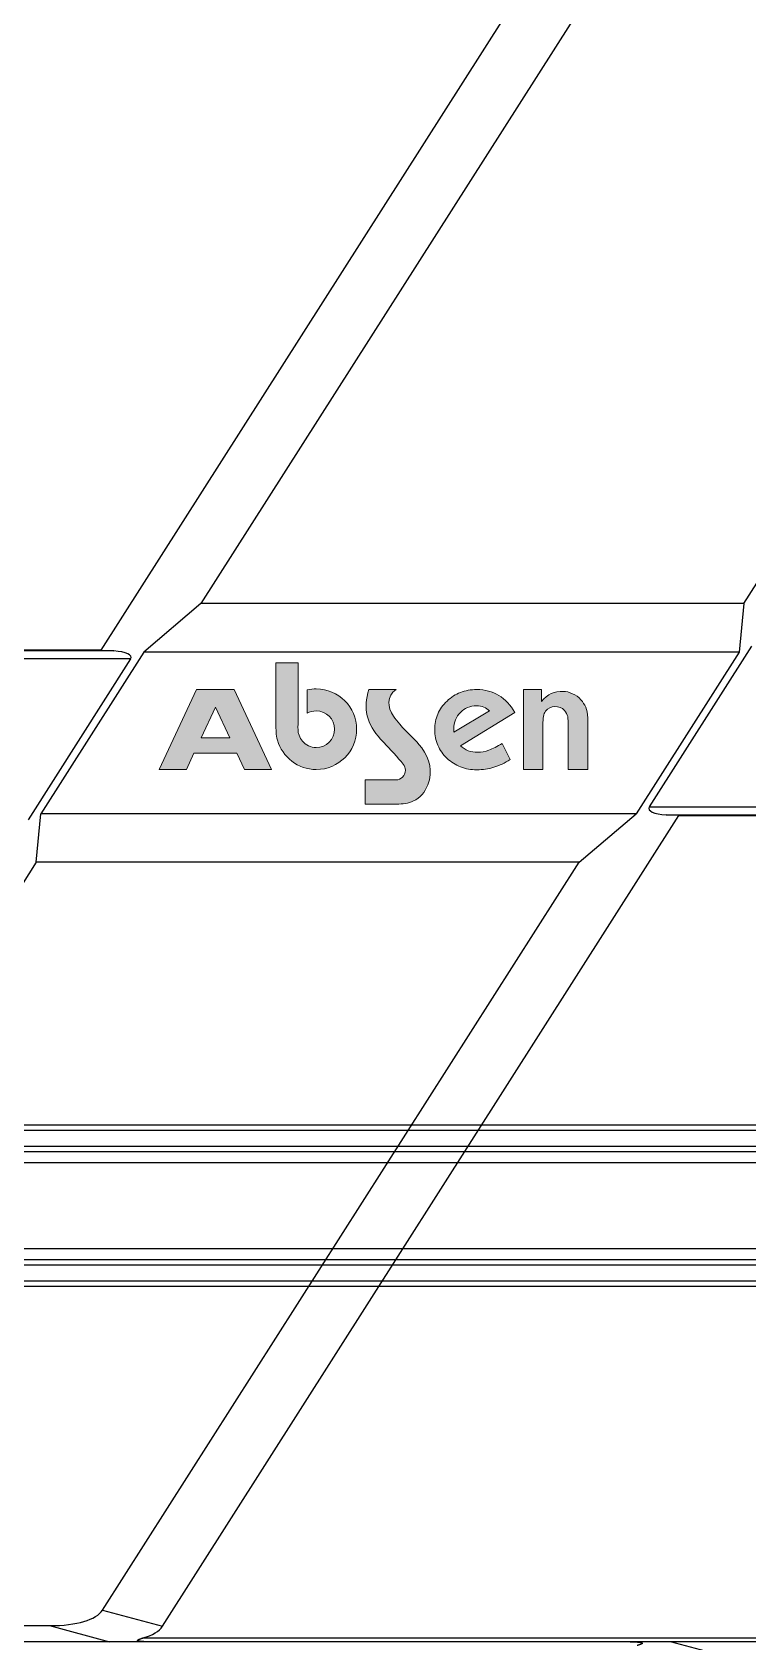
# Model space of a CAD drawing. Header units: millimetres. Extents: x 562 to 17351, y 2396 to 6995.
# Drawn here: x 12372.4 to 12505.2, y 4543.7 to 4842.6 of the extents above; entities that cross this region are included whole.
import ezdxf

# ---------------------------------------------------------------- set-up
doc = ezdxf.new("R2010")
doc.units = ezdxf.units.MM
doc.layers.add('02___PRT_ALL_AXES', color=7, linetype='Continuous')
doc.layers.add('图层 1', color=7, linetype='Continuous', lineweight=18)

# ---------------------------------------------------------------- blocks, each defined once
blk = doc.blocks.new('DTGCNV')
at = {"true_color": 0xf58220}
h = blk.add_hatch(color=30, dxfattribs=at)
edge = h.paths.add_edge_path()
edge.add_spline(control_points=[(12999.73, 4841.02), (12999.87, 4840.6), (13000.1, 4840.23), (13000.38, 4839.91), (13001, 4839.2), (13001.92, 4838.75), (13002.93, 4838.75), (13004.8, 4838.75), (13006.32, 4840.27), (13006.32, 4842.14), (13006.32, 4844.01), (13004.8, 4845.53), (13002.93, 4845.53), (13002.32, 4845.53), (13001.75, 4845.37), (13001.25, 4845.09), (13001.25, 4845.09), (13001.25, 4849.44), (13001.25, 4849.44), (13001.81, 4849.56), (13002.37, 4849.63), (13002.93, 4849.63), (13007.05, 4849.63), (13010.42, 4846.26), (13010.42, 4842.14), (13010.42, 4838.01), (13007.05, 4834.65), (13002.93, 4834.65), (12999.52, 4834.65), (12996.63, 4836.95), (12995.73, 4840.08), (12995.44, 4841.11), (12995.44, 4842.08), (12995.44, 4843.13), (12995.44, 4843.13), (12995.44, 4844.35), (12995.44, 4844.35), (12995.44, 4844.35), (12995.44, 4854.47), (12995.44, 4854.47), (12995.44, 4854.47), (12999.54, 4854.47), (12999.54, 4854.47), (12999.54, 4850.66), (12999.54, 4846.86), (12999.54, 4843.06), (12999.54, 4842.36), (12999.49, 4841.69), (12999.73, 4841.02)], knot_values=[0, 0, 0, 0, 1, 1, 1, 2, 2, 2, 3, 3, 3, 4, 4, 4, 5, 5, 5, 6, 6, 6, 7, 7, 7, 8, 8, 8, 9, 9, 9, 10, 10, 10, 11, 11, 11, 12, 12, 12, 13, 13, 13, 14, 14, 14, 15, 15, 15, 16, 16, 16, 16], degree=3, periodic=0)
h = blk.add_hatch(color=256)
h.paths.add_polyline_path([(12981.56, 4840.53), (12986.86, 4840.53), (12984.21, 4846.21)], flags=16)
h.paths.add_polyline_path([(12988.19, 4837.66), (12980.22, 4837.66), (12978.82, 4834.65), (12973.78, 4834.65), (12980.7, 4849.5), (12985.25, 4849.5), (12987.71, 4849.5), (12994.63, 4834.65), (12989.6, 4834.65)])
h = blk.add_hatch(color=256)
edge = h.paths.add_edge_path()
edge.add_spline(control_points=[(13012.69, 4849.5), (13012.69, 4849.5), (13017.74, 4849.5), (13017.74, 4849.5), (13016.01, 4848.26), (13016.13, 4846.21), (13017.25, 4844.57), (13017.59, 4844.07), (13018.01, 4843.56), (13018.43, 4843.06), (13019.83, 4841.39), (13021.34, 4840.27), (13022.5, 4838.67), (13024, 4836.61), (13024.62, 4834.33), (13023.63, 4831.79), (13023.11, 4830.47), (13022.2, 4829.38), (13020.97, 4828.81), (13020.04, 4828.38), (13018.97, 4828.22), (13017.86, 4828.22), (13017.86, 4828.22), (13012.03, 4828.22), (13012.03, 4828.22), (13012.03, 4828.22), (13012.03, 4832.72), (13012.03, 4832.72), (13012.03, 4832.72), (13017.68, 4832.72), (13017.68, 4832.72), (13017.68, 4832.72), (13017.68, 4832.72), (13017.68, 4832.72), (13017.68, 4832.72), (13017.68, 4832.72), (13017.68, 4832.72), (13017.68, 4832.72), (13017.69, 4832.72), (13017.69, 4832.72), (13017.69, 4832.72), (13017.7, 4832.72), (13017.7, 4832.72), (13018.68, 4832.72), (13019.48, 4833.53), (13019.48, 4834.52), (13019.48, 4835.38), (13018.8, 4835.98), (13018.29, 4836.57), (13016.99, 4838.04), (13015.61, 4839.56), (13014.88, 4840.32), (13012.29, 4843.02), (13011.57, 4846.09), (13012.69, 4849.5)], knot_values=[0, 0, 0, 0, 1, 1, 1, 2, 2, 2, 3, 3, 3, 4, 4, 4, 5, 5, 5, 6, 6, 6, 7, 7, 7, 8, 8, 8, 9, 9, 9, 10, 10, 10, 11, 11, 11, 12, 12, 12, 13, 13, 13, 14, 14, 14, 15, 15, 15, 16, 16, 16, 17, 17, 17, 18, 18, 18, 18], degree=3, periodic=0)
h = blk.add_hatch(color=256)
edge = h.paths.add_edge_path()
edge.add_spline(control_points=[(13038.92, 4836.51), (13037.93, 4835.87), (13036.92, 4835.4), (13035.91, 4835.08), (13034.89, 4834.76), (13033.83, 4834.6), (13032.74, 4834.6), (13031.66, 4834.6), (13030.66, 4834.78), (13029.73, 4835.14), (13028.8, 4835.5), (13027.96, 4836.03), (13027.22, 4836.73), (13026.47, 4837.44), (13025.9, 4838.25), (13025.51, 4839.16), (13025.11, 4840.06), (13024.92, 4841.03), (13024.92, 4842.05), (13024.92, 4843.09), (13025.11, 4844.05), (13025.49, 4844.95), (13025.88, 4845.84), (13026.45, 4846.65), (13027.22, 4847.37), (13027.96, 4848.08), (13028.78, 4848.62), (13029.69, 4848.97), (13030.6, 4849.32), (13031.62, 4849.5), (13032.74, 4849.5), (13034.26, 4849.5), (13035.62, 4849.13), (13036.82, 4848.41), (13038.03, 4847.68), (13039.02, 4846.61), (13039.79, 4845.22), (13039.79, 4845.22), (13029.69, 4839.05), (13029.69, 4839.05), (13030.13, 4838.66), (13030.61, 4838.35), (13031.16, 4838.15), (13031.69, 4837.95), (13032.28, 4837.85), (13032.92, 4837.85), (13033.56, 4837.85), (13034.26, 4837.98), (13034.99, 4838.25), (13035.72, 4838.51), (13036.54, 4838.93), (13037.46, 4839.5), (13037.46, 4839.5), (13038.92, 4836.51), (13038.92, 4836.51)], knot_values=[0, 0, 0, 0, 1, 1, 1, 2, 2, 2, 3, 3, 3, 4, 4, 4, 5, 5, 5, 6, 6, 6, 7, 7, 7, 8, 8, 8, 9, 9, 9, 10, 10, 10, 11, 11, 11, 12, 12, 12, 13, 13, 13, 14, 14, 14, 15, 15, 15, 16, 16, 16, 17, 17, 17, 18, 18, 18, 18], degree=3, periodic=0)
edge = h.paths.add_edge_path(flags=16)
edge.add_spline(control_points=[(13028.5, 4841.56), (13028.5, 4841.56), (13035.07, 4845.52), (13035.07, 4845.52), (13034.78, 4845.84), (13034.44, 4846.08), (13034.04, 4846.24), (13033.63, 4846.4), (13033.18, 4846.48), (13032.68, 4846.48), (13031.48, 4846.48), (13030.48, 4846.07), (13029.68, 4845.26), (13028.87, 4844.45), (13028.47, 4843.42), (13028.47, 4842.19), (13028.47, 4842.01), (13028.48, 4841.88), (13028.48, 4841.8), (13028.49, 4841.71), (13028.49, 4841.63), (13028.5, 4841.56)], knot_values=[0, 0, 0, 0, 1, 1, 1, 2, 2, 2, 3, 3, 3, 4, 4, 4, 5, 5, 5, 6, 6, 6, 7, 7, 7, 7], degree=3, periodic=0)
h = blk.add_hatch(color=256)
edge = h.paths.add_edge_path()
edge.add_spline(control_points=[(13041.41, 4834.65), (13041.41, 4834.65), (13041.41, 4849.5), (13041.41, 4849.5), (13041.41, 4849.5), (13044.74, 4849.5), (13044.74, 4849.5), (13044.74, 4849.5), (13044.74, 4847.29), (13044.74, 4847.29), (13045.9, 4848.68), (13047.07, 4849.22), (13048.84, 4849.17), (13049.8, 4849.17), (13051.31, 4848.53), (13052.07, 4847.62), (13052.8, 4846.7), (13053.33, 4845.92), (13053.33, 4844.22), (13053.33, 4844.22), (13053.33, 4834.65), (13053.33, 4834.65), (13053.33, 4834.65), (13049.68, 4834.65), (13049.68, 4834.65), (13049.68, 4834.65), (13049.68, 4842.96), (13049.68, 4842.96), (13049.68, 4843.45), (13049.69, 4843.98), (13049.61, 4844.47), (13049.55, 4844.86), (13049.33, 4845.28), (13049.01, 4845.63), (13048.08, 4846.62), (13046.36, 4846.59), (13045.51, 4845.49), (13045.06, 4844.91), (13045.02, 4844.33), (13045.02, 4842.88), (13045.02, 4842.88), (13045.02, 4834.65), (13045.02, 4834.65), (13045.02, 4834.65), (13041.41, 4834.65), (13041.41, 4834.65)], knot_values=[0, 0, 0, 0, 1, 1, 1, 2, 2, 2, 3, 3, 3, 4, 4, 4, 5, 5, 5, 6, 6, 6, 7, 7, 7, 8, 8, 8, 9, 9, 9, 10, 10, 10, 11, 11, 11, 12, 12, 12, 13, 13, 13, 14, 14, 14, 15, 15, 15, 15], degree=3, periodic=0)
at = {"color": 7, "linetype": 'Continuous'}
for p, q in [((13316.62, 5010.2), (12716.62, 5010.2)), ((13079.85, 5007.2), (13068.72, 5010.2)), ((13069.98, 5004.31), (12981.52, 4865.45)), ((13037.78, 4974.24), (12962.96, 4856.8)), ((13082.3, 4865.45), (13104.06, 4899.61)), ((12981.52, 4865.45), (12970.89, 4856.45)), ((13082.3, 4865.45), (12981.52, 4865.45)), ((13082.3, 4865.45), (13081.46, 4856.45)), ((12965.36, 4856.67), (12837.55, 4856.67)), ((12962.96, 4856.8), (12838.25, 4856.8)), ((12962.96, 4856.8), (12965.36, 4856.67)), ((13064.78, 4827.71), (13083.8, 4857.57)), ((12968.46, 4855.19), (12837.21, 4855.19)), ((12968.46, 4855.19), (12949.44, 4825.33)), ((12970.89, 4856.45), (12951.78, 4826.45)), ((13081.46, 4856.45), (12970.89, 4856.45)), ((13081.46, 4856.45), (13062.34, 4826.45)), ((13064.78, 4827.71), (13196.03, 4827.71)), ((12950.94, 4817.45), (12951.78, 4826.45)), ((13062.34, 4826.45), (12951.78, 4826.45)), ((12974.39, 4675.59), (13070.27, 4826.09)), ((13051.72, 4817.45), (13062.34, 4826.45)), ((13067.88, 4826.23), (13195.69, 4826.23)), ((13070.27, 4826.09), (13067.88, 4826.23)), ((13070.27, 4826.09), (13194.98, 4826.09)), ((12950.94, 4817.45), (12929.17, 4783.28)), ((13051.72, 4817.45), (12950.94, 4817.45)), ((12963.26, 4678.59), (13051.72, 4817.45)), ((12963.26, 4678.59), (12974.39, 4675.59)), ((12933.2, 4675.7), (12953.39, 4675.7)), ((12953.39, 4675.7), (12964.52, 4672.7)), ((13316.62, 4672.7), (12717.12, 4672.7)), ((12970.76, 4673.4), (13099.1, 4673.4))]:
    blk.add_line(p, q, dxfattribs=at)
blk.add_line((12999.73, 4841.02), (12999.73, 4841.02))
blk.add_line((12999.73, 4841.02), (12999.73, 4841.02))
blk.add_line((12999.73, 4841.02), (12999.73, 4841.02))
for centre, major_axis, ratio, start_param, end_param in [((12963.57, 4855.19), (4.98, 0.31), 0.294337, -0.211555, 1.184708), ((13069.67, 4827.71), (4.98, 0.31), 0.294337, 2.930038, 4.326301), ((12940.03, 4685.7), (23.56, -6.35), 0.327795, -0.882672, -0.102469), ((12951.16, 4682.7), (23.56, -6.35), 0.327795, -0.506289, -0.102469)]:
    blk.add_ellipse(centre, major_axis=major_axis, ratio=ratio, start_param=start_param, end_param=end_param, dxfattribs=at)
for points in [[(13061.23, 5010.2), (13061.3, 5010.2), (13061.45, 5010.2), (13061.66, 5010.19), (13061.88, 5010.19), (13062.1, 5010.18), (13062.28, 5010.17), (13062.42, 5010.17), (13062.53, 5010.16), (13062.64, 5010.15), (13062.74, 5010.14), (13062.85, 5010.13), (13062.94, 5010.12), (13063.01, 5010.11), (13063.06, 5010.1), (13063.12, 5010.09), (13063.17, 5010.08), (13063.22, 5010.07), (13063.27, 5010.06), (13063.32, 5010.05), (13063.36, 5010.03), (13063.39, 5010.02), (13063.41, 5010.01), (13063.44, 5010), (13063.45, 5009.98), (13063.47, 5009.97), (13063.47, 5009.96), (13063.48, 5009.95), (13063.48, 5009.94), (13063.48, 5009.92), (13063.47, 5009.91), (13063.46, 5009.89), (13063.45, 5009.88), (13063.44, 5009.87), (13063.42, 5009.85), (13063.4, 5009.83), (13063.38, 5009.82), (13063.35, 5009.8), (13063.31, 5009.78), (13063.26, 5009.76), (13063.21, 5009.74), (13063.16, 5009.72), (13063.11, 5009.7), (13063.05, 5009.68), (13062.99, 5009.65), (13062.9, 5009.62), (13062.79, 5009.59), (13062.69, 5009.56), (13062.58, 5009.53), (13062.51, 5009.51), (13062.48, 5009.5)], [(12972.01, 4672.7), (12971.94, 4672.7), (12971.79, 4672.7), (12971.57, 4672.7), (12971.36, 4672.71), (12971.14, 4672.71), (12970.96, 4672.72), (12970.82, 4672.73), (12970.71, 4672.74), (12970.6, 4672.74), (12970.49, 4672.75), (12970.39, 4672.76), (12970.3, 4672.78), (12970.23, 4672.78), (12970.17, 4672.79), (12970.12, 4672.8), (12970.07, 4672.81), (12970.02, 4672.82), (12969.97, 4672.83), (12969.92, 4672.85), (12969.88, 4672.86), (12969.84, 4672.87), (12969.82, 4672.88), (12969.8, 4672.9), (12969.78, 4672.91), (12969.77, 4672.92), (12969.76, 4672.94), (12969.76, 4672.95), (12969.76, 4672.96), (12969.76, 4672.97), (12969.76, 4672.99), (12969.77, 4673), (12969.78, 4673.01), (12969.8, 4673.03), (12969.82, 4673.05), (12969.84, 4673.06), (12969.86, 4673.07), (12969.89, 4673.09), (12969.93, 4673.11), (12969.98, 4673.14), (12970.03, 4673.16), (12970.08, 4673.18), (12970.13, 4673.2), (12970.18, 4673.22), (12970.25, 4673.24), (12970.34, 4673.27), (12970.44, 4673.3), (12970.55, 4673.34), (12970.65, 4673.37), (12970.73, 4673.39), (12970.76, 4673.4)]]:
    blk.add_open_spline(points, degree=3, knots=[0, 0, 0, 0, 0.063465, 0.126894, 0.190278, 0.253601, 0.316845, 0.348428, 0.379977, 0.411485, 0.442942, 0.474332, 0.505634, 0.521242, 0.536813, 0.552339, 0.567809, 0.583204, 0.598501, 0.613658, 0.628604, 0.63596, 0.643205, 0.650296, 0.657173, 0.663766, 0.666958, 0.670096, 0.673224, 0.67639, 0.68298, 0.686441, 0.68999, 0.697295, 0.704799, 0.712435, 0.72016, 0.72795, 0.743658, 0.75948, 0.775375, 0.791319, 0.807298, 0.823303, 0.839327, 0.871415, 0.903539, 0.935683, 0.967839, 1, 1, 1, 1], dxfattribs=at)
at = {"layer": '图层 1', "lineweight": 0}
for points in [[(12988.19, 4837.66), (12980.22, 4837.66), (12978.82, 4834.65), (12973.78, 4834.65), (12980.7, 4849.5), (12985.25, 4849.5), (12987.71, 4849.5), (12994.63, 4834.65), (12989.6, 4834.65), (12988.19, 4837.66)], [(12981.56, 4840.53), (12986.86, 4840.53), (12984.21, 4846.21), (12981.56, 4840.53)]]:
    blk.add_lwpolyline(points, dxfattribs=at)
at = {"layer": '图层 1', "color": 30, "lineweight": 0, "true_color": 0xf58220}
blk.add_open_spline([(12999.73, 4841.02), (12999.87, 4840.6), (13000.1, 4840.23), (13000.38, 4839.91), (13001, 4839.2), (13001.92, 4838.75), (13002.93, 4838.75), (13004.8, 4838.75), (13006.32, 4840.27), (13006.32, 4842.14), (13006.32, 4844.01), (13004.8, 4845.53), (13002.93, 4845.53), (13002.32, 4845.53), (13001.75, 4845.37), (13001.25, 4845.09), (13001.25, 4845.09), (13001.25, 4849.44), (13001.25, 4849.44), (13001.81, 4849.56), (13002.37, 4849.63), (13002.93, 4849.63), (13007.05, 4849.63), (13010.42, 4846.26), (13010.42, 4842.14), (13010.42, 4838.01), (13007.05, 4834.65), (13002.93, 4834.65), (12999.52, 4834.65), (12996.63, 4836.95), (12995.73, 4840.08), (12995.44, 4841.11), (12995.44, 4842.08), (12995.44, 4843.13), (12995.44, 4843.13), (12995.44, 4844.35), (12995.44, 4844.35), (12995.44, 4844.35), (12995.44, 4854.47), (12995.44, 4854.47), (12995.44, 4854.47), (12999.54, 4854.47), (12999.54, 4854.47), (12999.54, 4850.66), (12999.54, 4846.86), (12999.54, 4843.06), (12999.54, 4842.36), (12999.49, 4841.69), (12999.73, 4841.02)], degree=3, knots=[0, 0, 0, 0, 1, 1, 1, 2, 2, 2, 3, 3, 3, 4, 4, 4, 5, 5, 5, 6, 6, 6, 7, 7, 7, 8, 8, 8, 9, 9, 9, 10, 10, 10, 11, 11, 11, 12, 12, 12, 13, 13, 13, 14, 14, 14, 15, 15, 15, 16, 16, 16, 16], dxfattribs=at)
at = {"layer": '图层 1', "lineweight": 0}
for points, knots in [([(13012.69, 4849.5), (13012.69, 4849.5), (13017.74, 4849.5), (13017.74, 4849.5), (13016.01, 4848.26), (13016.13, 4846.21), (13017.25, 4844.57), (13017.59, 4844.07), (13018.01, 4843.56), (13018.43, 4843.06), (13019.83, 4841.39), (13021.34, 4840.27), (13022.5, 4838.67), (13024, 4836.61), (13024.62, 4834.33), (13023.63, 4831.79), (13023.11, 4830.47), (13022.2, 4829.38), (13020.97, 4828.81), (13020.04, 4828.38), (13018.97, 4828.22), (13017.86, 4828.22), (13017.86, 4828.22), (13012.03, 4828.22), (13012.03, 4828.22), (13012.03, 4828.22), (13012.03, 4832.72), (13012.03, 4832.72), (13012.03, 4832.72), (13017.68, 4832.72), (13017.68, 4832.72), (13017.68, 4832.72), (13017.68, 4832.72), (13017.68, 4832.72), (13017.68, 4832.72), (13017.68, 4832.72), (13017.68, 4832.72), (13017.68, 4832.72), (13017.69, 4832.72), (13017.69, 4832.72), (13017.69, 4832.72), (13017.7, 4832.72), (13017.7, 4832.72), (13018.68, 4832.72), (13019.48, 4833.53), (13019.48, 4834.52), (13019.48, 4835.38), (13018.8, 4835.98), (13018.29, 4836.57), (13016.99, 4838.04), (13015.61, 4839.56), (13014.88, 4840.32), (13012.29, 4843.02), (13011.57, 4846.09), (13012.69, 4849.5)], [0, 0, 0, 0, 1, 1, 1, 2, 2, 2, 3, 3, 3, 4, 4, 4, 5, 5, 5, 6, 6, 6, 7, 7, 7, 8, 8, 8, 9, 9, 9, 10, 10, 10, 11, 11, 11, 12, 12, 12, 13, 13, 13, 14, 14, 14, 15, 15, 15, 16, 16, 16, 17, 17, 17, 18, 18, 18, 18]), ([(13038.92, 4836.51), (13037.93, 4835.87), (13036.92, 4835.4), (13035.91, 4835.08), (13034.89, 4834.76), (13033.83, 4834.6), (13032.74, 4834.6), (13031.66, 4834.6), (13030.66, 4834.78), (13029.73, 4835.14), (13028.8, 4835.5), (13027.96, 4836.03), (13027.22, 4836.73), (13026.47, 4837.44), (13025.9, 4838.25), (13025.51, 4839.16), (13025.11, 4840.06), (13024.92, 4841.03), (13024.92, 4842.05), (13024.92, 4843.09), (13025.11, 4844.05), (13025.49, 4844.95), (13025.88, 4845.84), (13026.45, 4846.65), (13027.22, 4847.37), (13027.96, 4848.08), (13028.78, 4848.62), (13029.69, 4848.97), (13030.6, 4849.32), (13031.62, 4849.5), (13032.74, 4849.5), (13034.26, 4849.5), (13035.62, 4849.13), (13036.82, 4848.41), (13038.03, 4847.68), (13039.02, 4846.61), (13039.79, 4845.22), (13039.79, 4845.22), (13029.69, 4839.05), (13029.69, 4839.05), (13030.13, 4838.66), (13030.61, 4838.35), (13031.16, 4838.15), (13031.69, 4837.95), (13032.28, 4837.85), (13032.92, 4837.85), (13033.56, 4837.85), (13034.26, 4837.98), (13034.99, 4838.25), (13035.72, 4838.51), (13036.54, 4838.93), (13037.46, 4839.5), (13037.46, 4839.5), (13038.92, 4836.51), (13038.92, 4836.51)], [0, 0, 0, 0, 1, 1, 1, 2, 2, 2, 3, 3, 3, 4, 4, 4, 5, 5, 5, 6, 6, 6, 7, 7, 7, 8, 8, 8, 9, 9, 9, 10, 10, 10, 11, 11, 11, 12, 12, 12, 13, 13, 13, 14, 14, 14, 15, 15, 15, 16, 16, 16, 17, 17, 17, 18, 18, 18, 18]), ([(13041.41, 4834.65), (13041.41, 4834.65), (13041.41, 4849.5), (13041.41, 4849.5), (13041.41, 4849.5), (13044.74, 4849.5), (13044.74, 4849.5), (13044.74, 4849.5), (13044.74, 4847.29), (13044.74, 4847.29), (13045.9, 4848.68), (13047.07, 4849.22), (13048.84, 4849.17), (13049.8, 4849.17), (13051.31, 4848.53), (13052.07, 4847.62), (13052.8, 4846.7), (13053.33, 4845.92), (13053.33, 4844.22), (13053.33, 4844.22), (13053.33, 4834.65), (13053.33, 4834.65), (13053.33, 4834.65), (13049.68, 4834.65), (13049.68, 4834.65), (13049.68, 4834.65), (13049.68, 4842.96), (13049.68, 4842.96), (13049.68, 4843.45), (13049.69, 4843.98), (13049.61, 4844.47), (13049.55, 4844.86), (13049.33, 4845.28), (13049.01, 4845.63), (13048.08, 4846.62), (13046.36, 4846.59), (13045.51, 4845.49), (13045.06, 4844.91), (13045.02, 4844.33), (13045.02, 4842.88), (13045.02, 4842.88), (13045.02, 4834.65), (13045.02, 4834.65), (13045.02, 4834.65), (13041.41, 4834.65), (13041.41, 4834.65)], [0, 0, 0, 0, 1, 1, 1, 2, 2, 2, 3, 3, 3, 4, 4, 4, 5, 5, 5, 6, 6, 6, 7, 7, 7, 8, 8, 8, 9, 9, 9, 10, 10, 10, 11, 11, 11, 12, 12, 12, 13, 13, 13, 14, 14, 14, 15, 15, 15, 15]), ([(13028.5, 4841.56), (13028.5, 4841.56), (13035.07, 4845.52), (13035.07, 4845.52), (13034.78, 4845.84), (13034.44, 4846.08), (13034.04, 4846.24), (13033.63, 4846.4), (13033.18, 4846.48), (13032.68, 4846.48), (13031.48, 4846.48), (13030.48, 4846.07), (13029.68, 4845.26), (13028.87, 4844.45), (13028.47, 4843.42), (13028.47, 4842.19), (13028.47, 4842.01), (13028.48, 4841.88), (13028.48, 4841.8), (13028.49, 4841.71), (13028.49, 4841.63), (13028.5, 4841.56)], [0, 0, 0, 0, 1, 1, 1, 2, 2, 2, 3, 3, 3, 4, 4, 4, 5, 5, 5, 6, 6, 6, 7, 7, 7, 7])]:
    blk.add_open_spline(points, degree=3, knots=knots, dxfattribs=at)
blk = doc.blocks.new('*U61')
blk.add_blockref('DTGCNV', (-13016.62, -4845.2))
blk = doc.blocks.new('*U62')
at = {"color": 0, "linetype": 'ByBlock', "lineweight": -2, "transparency": 16777216}
for p in [(0, 675), (0, 337.5)]:
    blk.add_blockref('*U61', p, dxfattribs=at)
blk = doc.blocks.new('dfx')
at = {"color": 114, "linetype": 'Continuous', "lineweight": -3, "true_color": 0x139b48}
for p, q in [((13147.48, 8283.73), (13701.48, 8283.73)), ((13147.48, 8278.73), (13701.48, 8278.73)), ((13147.48, 8276.73), (13701.48, 8276.73)), ((13147.48, 8260.73), (13701.48, 8260.73)), ((13147.48, 8258.73), (13701.48, 8258.73)), ((13147.48, 8253.73), (13701.48, 8253.73))]:
    blk.add_line(p, q, dxfattribs=at)
at = {"layer": '02___PRT_ALL_AXES', "color": 114, "linetype": 'Continuous', "lineweight": -3, "true_color": 0x139b48}
for p, q in [((13151.45, 8282.73), (13697.51, 8282.73)), ((13151.45, 8279.73), (13697.51, 8279.73)), ((13151.45, 8257.73), (13697.51, 8257.73)), ((13151.45, 8254.73), (13697.51, 8254.73))]:
    blk.add_line(p, q, dxfattribs=at)
blk = doc.blocks.new('*U142')
blk.add_blockref('dfx', (-13416.98, -8530.48))
blk = doc.blocks.new('*U143')
at = {"color": 0, "linetype": 'ByBlock', "lineweight": -2, "transparency": 16777216}
blk.add_blockref('*U142', (0, 675), dxfattribs=at)

msp = doc.modelspace()

# ---------------------------------------------------------------- block references
for name, p in [('*U62', (12438.816, 4041.217)), ('*U143', (12431.316, 4211.467))]:
    msp.add_blockref(name, p)

doc.saveas('drawing.dxf')
